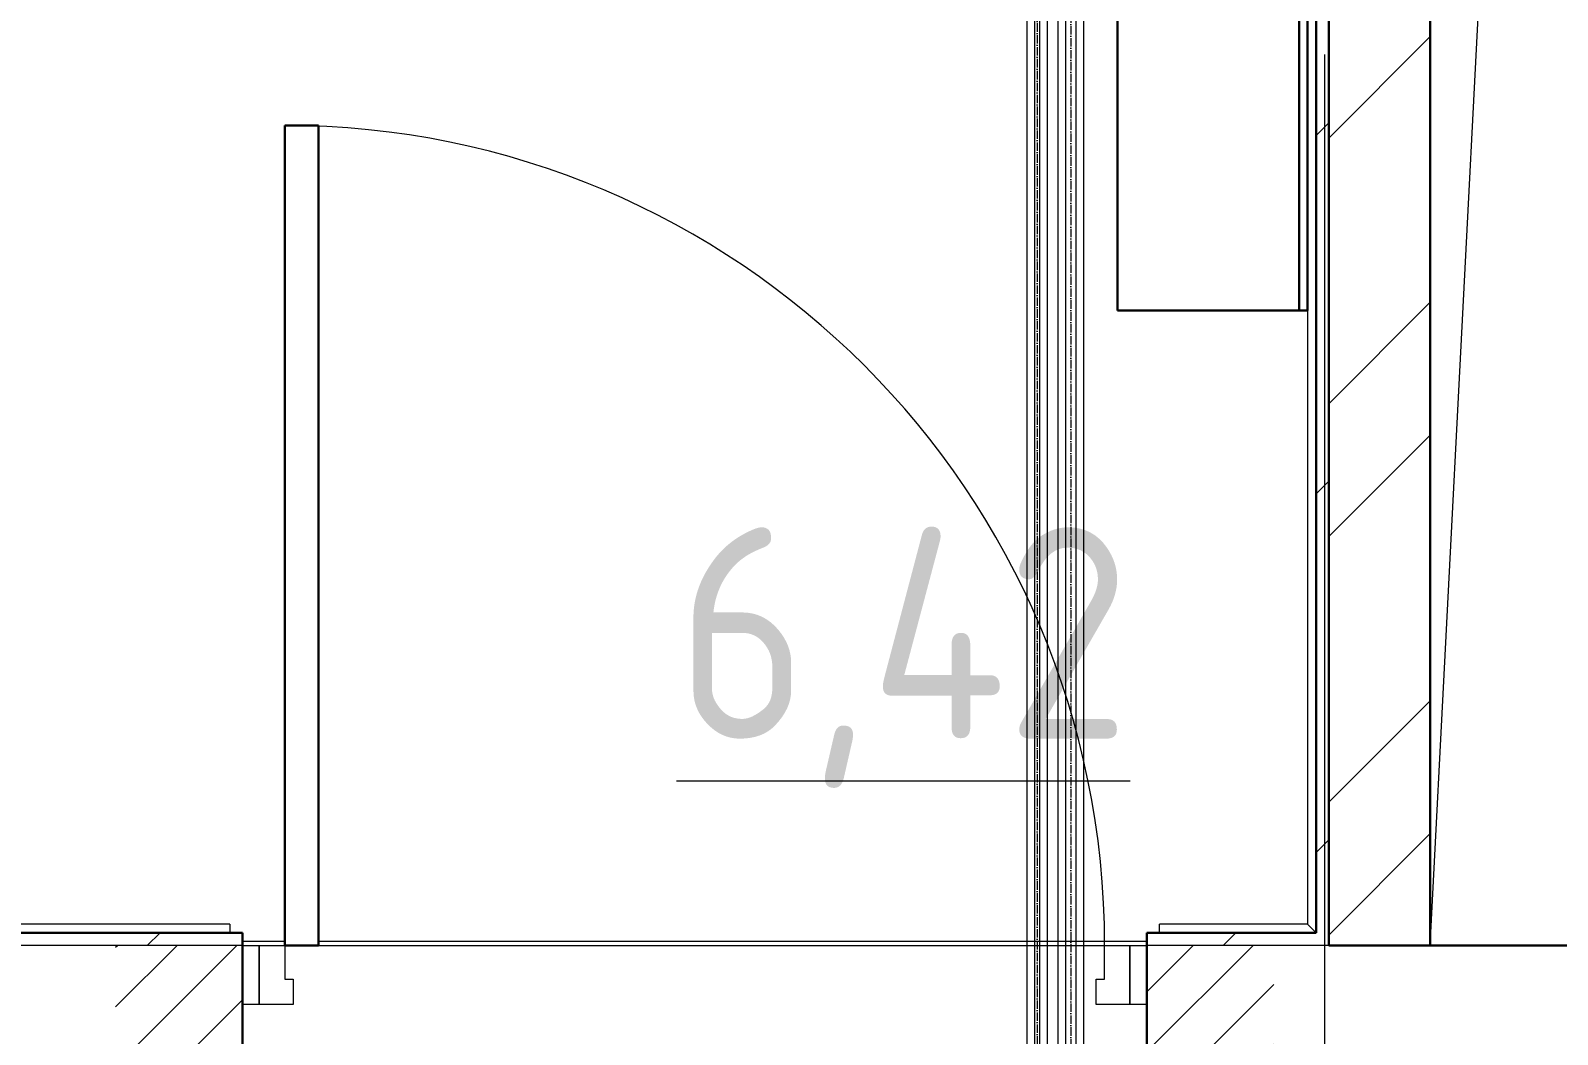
# Model space of a CAD drawing. Header units: millimetres. Extents: x -88595 to 880822, y -1054509 to -148035.
# Drawn here: x 187732 to 189539, y -274162 to -272975 of the extents above; entities that cross this region are included whole.
import ezdxf

# ---------------------------------------------------------------- set-up
doc = ezdxf.new("R2010")
doc.units = ezdxf.units.MM
for name, pattern in [('$0$ADSK_Осевая', [14, 10, -2, 0, -2]), ('ADSK_Линия сетки', [25, 20, -2.5, 0, -2.5]), ('ADSK_Штриховая_ш2 п1_5', [4.5, 3, -1.5])]:
    doc.linetypes.add(name, pattern=pattern)
for name, color, linetype, lineweight in [('Двери', 7, 'Continuous', 9), ('Изоляция', 7, 'Continuous', 18), ('Марки помещений', 7, 'Continuous', 20), ('Оборудование', 7, 'Continuous', 18), ('Ограждение', 7, 'Continuous', 9), ('Оси', 7, 'Continuous', 9), ('Перекрытие', 7, 'Continuous', 18), ('Стены внутренние', 7, 'Continuous', 18), ('Стены наружные', 7, 'Continuous', 18), ('Трубопровод', 7, 'Continuous', 18)]:
    doc.layers.add(name, color=color, linetype=linetype, lineweight=lineweight)
doc.styles.add('GOST Common_3', font='GOST_Common.ttf', dxfattribs={"width": 0.9, "height": 2.5})

# ---------------------------------------------------------------- blocks, each defined once
blk = doc.blocks.new('$0$ADSK_Настенный внутренний блок кондиционера1 - 1U24TL5FRA-A-3264667-В_Координация_1 этаж ОВ3')
at = {"layer": 'Оборудование', "color": 150, "lineweight": 30, "true_color": 0x0080ff}
for p, q in [((504, 0), (-504, 0)), ((-504, 0), (-504, -10)), ((504, -10), (504, 0)), ((-504, 0), (-504, -20)), ((-504, -195), (-504, -10)), ((504, -10), (-504, -10)), ((504, -20), (504, 0)), ((504, -10), (504, -195)), ((-504, -20), (-504, -155)), ((504, -155), (504, -20)), ((-504, -155), (-504, -225)), ((504, -225), (504, -155)), ((-504, -195), (-504, -225)), ((504, -225), (504, -195)), ((-504, -225), (504, -225))]:
    blk.add_line(p, q, dxfattribs=at)
blk = doc.blocks.new('1 этаж')
at = {"layer": 'Двери', "lineweight": 18, "true_color": 0xff0000}
h = blk.add_hatch(dxfattribs=at)
h.set_pattern_fill('FP_2', color=1, style=0, pattern_type=2)
h.set_pattern_definition([(45, (224647.584, 654062.605), (-35.3553, 35.3553), [])])
h.paths.add_polyline_path([(223962.6, 653867.6), (224112.6, 653867.6), (224112.6, 654257.6), (223962.6, 654257.6)])
h.paths.add_polyline_path([(225332.6, 653867.6), (225332.6, 654257.6), (225182.6, 654257.6), (225182.6, 653867.6)])
at = {"lineweight": 18}
blk.add_line((225517.7, 654257.6), (225641.5, 656656.1), dxfattribs=at)
at = {"layer": 'Двери', "lineweight": 30}
for p, q in [((224162.6, 655227.6), (224202.6, 655227.6)), ((224162.6, 654257.6), (224162.6, 655227.6)), ((224202.6, 655227.6), (224202.6, 654257.6)), ((224202.6, 654257.6), (224162.6, 654257.6))]:
    blk.add_line(p, q, dxfattribs=at)
at = {"layer": 'Двери', "linetype": 'ADSK_Штриховая_ш2 п1_5'}
for p, q in [((224112.6, 654257.6), (223962.6, 654257.6)), ((224112.6, 653867.6), (224112.6, 654257.6)), ((225332.6, 654257.6), (225182.6, 654257.6)), ((225182.6, 654257.6), (225182.6, 653867.6))]:
    blk.add_line(p, q, dxfattribs=at)
at = {"layer": 'Двери'}
for p, q in [((224112.6, 654257.6), (224132.6, 654257.6)), ((224112.6, 654187.6), (224112.6, 654257.6)), ((224132.6, 654257.6), (224162.6, 654257.6)), ((224132.6, 654187.6), (224132.6, 654257.6)), ((224132.6, 654257.6), (224132.6, 654187.6)), ((224162.6, 654257.6), (224162.6, 654217.6)), ((225132.6, 654257.6), (225162.6, 654257.6)), ((225132.6, 654217.6), (225132.6, 654257.6)), ((225162.6, 654257.6), (225162.6, 654187.6)), ((225162.6, 654257.6), (225182.6, 654257.6)), ((225162.6, 654187.6), (225162.6, 654257.6)), ((225182.6, 654257.6), (225182.6, 654187.6)), ((224162.6, 654217.6), (224172.6, 654217.6)), ((224172.6, 654217.6), (224172.6, 654187.6)), ((225122.6, 654217.6), (225132.6, 654217.6)), ((225122.6, 654187.6), (225122.6, 654217.6)), ((224132.6, 654187.6), (224112.6, 654187.6)), ((224172.6, 654187.6), (224132.6, 654187.6)), ((225162.6, 654187.6), (225122.6, 654187.6)), ((225182.6, 654187.6), (225162.6, 654187.6))]:
    blk.add_line(p, q, dxfattribs=at)
blk.add_arc((224162.6, 654257.6), 970, 0, 90, dxfattribs=at)
at = {"layer": 'Ограждение'}
for p, q in [((225372.7, 656742.6), (225372.7, 654282.6)), ((224097.6, 654282.6), (222802.7, 654282.6)), ((224097.6, 654282.6), (224097.6, 654272.6)), ((225197.6, 654272.6), (225197.6, 654282.6)), ((225372.7, 654282.6), (225197.6, 654282.6)), ((225382.7, 654272.6), (225372.7, 654282.6))]:
    blk.add_line(p, q, dxfattribs=at)
at = {"layer": 'Оси', "linetype": 'ADSK_Линия сетки', "ltscale": 100}
blk.add_line((225392.7, 697813.2), (225392.7, 633106.5), dxfattribs=at)
at = {"layer": 'Перекрытие', "color": 49, "ltscale": 100, "true_color": 0x464646}
for p, q in [((224112.6, 654262.6), (224162.6, 654262.6)), ((224202.6, 654262.6), (225182.6, 654262.6))]:
    blk.add_line(p, q, dxfattribs=at)
at = {"layer": 'Стены внутренние'}
for p, q in [((224112.6, 654257.6), (222792.7, 654257.6)), ((224162.6, 654257.6), (225132.6, 654257.6)), ((225397.7, 654257.6), (225182.6, 654257.6))]:
    blk.add_line(p, q, dxfattribs=at)
at = {"layer": 'Стены внутренние', "lineweight": 30}
for p, q in [((224112.6, 653867.6), (224112.6, 654257.6)), ((225182.6, 654257.6), (225182.6, 653867.6)), ((225997.7, 654257.6), (225517.7, 654257.6))]:
    blk.add_line(p, q, dxfattribs=at)
at = {"layer": 'Стены наружные', "lineweight": 30}
for p, q in [((225382.7, 656752.6), (225382.7, 654272.6)), ((225397.7, 656767.6), (225397.7, 654257.6)), ((225517.7, 654257.6), (225517.7, 656767.6)), ((224112.6, 654272.6), (222792.7, 654272.6)), ((224112.6, 654257.6), (224112.6, 654272.6)), ((225382.7, 654272.6), (225182.6, 654272.6)), ((225182.6, 654272.6), (225182.6, 654257.6)), ((225397.7, 654257.6), (225517.7, 654257.6))]:
    blk.add_line(p, q, dxfattribs=at)
at = {"layer": 'Стены наружные', "linetype": 'Continuous', "lineweight": 9}
for p, q in [((225397.7, 655212.7), (225517.7, 655332.7)), ((225382.7, 655215.9), (225397.7, 655230.9)), ((225397.7, 654898.4), (225517.7, 655018.4)), ((225397.7, 654741.3), (225517.7, 654861.3)), ((225382.7, 654791.7), (225397.7, 654806.7)), ((225397.7, 654427), (225517.7, 654547)), ((225397.7, 654269.8), (225517.7, 654389.8)), ((225382.7, 654367.4), (225397.7, 654382.4)), ((224000.1, 654257.6), (224015.1, 654272.6)), ((225272.9, 654257.6), (225287.9, 654272.6))]:
    blk.add_line(p, q, dxfattribs=at)
at = {"layer": 'Марки помещений', "style": 'GOST Common_3', "width": 0.9}
blk.add_text('%%U6,42', height=250, dxfattribs=at).set_placement((224626.2, 654502.2))

msp = doc.modelspace()

# ---------------------------------------------------------------- linework, layer by layer
at = {"layer": 'Изоляция', "color": 190, "true_color": 0x8000ff}
for p, q in [((188911.1, -272345.5), (188911.1, -276008.6)), ((188935.4, -276008.6), (188935.4, -272345.5))]:
    msp.add_line(p, q, dxfattribs=at)
at = {"layer": 'Изоляция', "color": 134, "true_color": 0x00a6a6}
for p, q in [((188947.9, -272391.3), (188947.9, -275962.7)), ((188978.6, -275962.7), (188978.6, -272391.3))]:
    msp.add_line(p, q, dxfattribs=at)
at = {"layer": 'Трубопровод', "color": 190, "true_color": 0x8000ff}
for p, q in [((188920.1, -272345.5), (188920.1, -276008.6)), ((188926.4, -276008.6), (188926.4, -272345.5))]:
    msp.add_line(p, q, dxfattribs=at)
at = {"layer": 'Трубопровод', "color": 190, "linetype": '$0$ADSK_Осевая', "true_color": 0x8000ff}
msp.add_line((188923.3, -272345.5), (188923.3, -276008.6), dxfattribs=at)
msp.add_line((188923.3, -272345.5), (188923.3, -276008.6), dxfattribs=at)
at = {"layer": 'Трубопровод', "color": 134, "true_color": 0x00a6a6}
for p, q in [((188956.9, -272391.3), (188956.9, -275962.7)), ((188969.6, -275962.7), (188969.6, -272391.3))]:
    msp.add_line(p, q, dxfattribs=at)
at = {"layer": 'Трубопровод', "color": 134, "linetype": '$0$ADSK_Осевая', "true_color": 0x00a6a6}
msp.add_line((188963.3, -272391.3), (188963.3, -275962.7), dxfattribs=at)
msp.add_line((188963.3, -272391.3), (188963.3, -275962.7), dxfattribs=at)

# ---------------------------------------------------------------- block references
at = {"layer": 'Оборудование', "color": 5, "true_color": 0x0000ff}
msp.add_blockref('1 этаж', (-36129.5, -928314.5), dxfattribs=at)
at = {"layer": 'Оборудование', "color": 150, "lineweight": 30, "true_color": 0x0080ff, "rotation": 270.0000000000004}
msp.add_blockref('$0$ADSK_Настенный внутренний блок кондиционера1 - 1U24TL5FRA-A-3264667-В_Координация_1 этаж ОВ3', (189243.3, -272801.6), dxfattribs=at)

doc.saveas('drawing.dxf')
